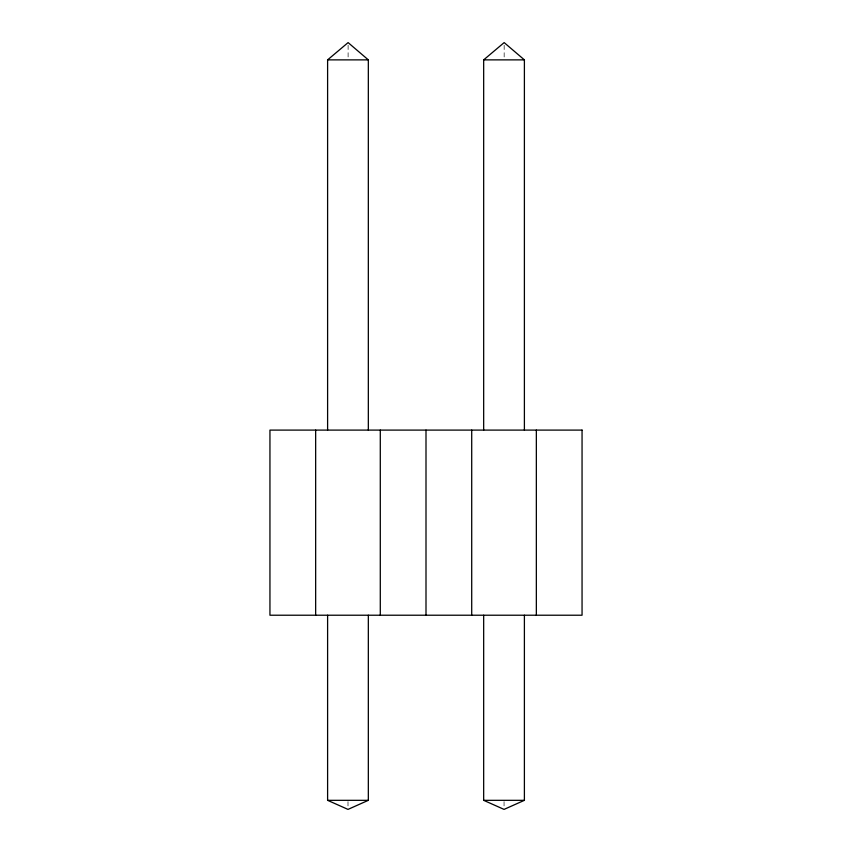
<?xml version="1.0" encoding="UTF-8"?>
<svg xmlns="http://www.w3.org/2000/svg" width="852" height="852" viewBox="0 0 852 852"><rect width="100%" height="100%" fill="white"/><g stroke="black" fill="none" stroke-linecap="round" stroke-linejoin="round"><path stroke-width="0.64" stroke-dasharray="4.26 3.19" d="M504.16 45.262L504.16 58.543M504.054 801.625L504.054 806.812M348.106 45.262L348.106 58.543M347.999 801.625L347.999 806.812"/><path stroke-width="1.28" d="M327.605 430.1L327.605 59.874L348.106 42.6L368.33 59.874L368.33 430.1M483.67 430.1L483.67 59.874L504.16 42.6L524.395 59.874L524.395 430.1M368.33 615.219L368.33 800.326L347.999 809.4L327.605 800.326L327.605 615.219M524.395 615.219L524.395 800.326L504.054 809.4L483.67 800.326L483.67 615.219M327.605 59.874L368.33 59.874M483.67 59.874L524.395 59.874M327.605 800.326L368.33 800.326M483.67 800.326L524.395 800.326M536.345 430.1L536.345 615.219M471.71 430.1L471.71 615.219M426 430.1L426 615.219M380.29 430.1L380.29 615.219M315.655 430.1L315.655 615.219M582.054 430.1L269.946 430.1L269.946 615.219L582.054 615.219L582.054 430.1"/></g></svg>
